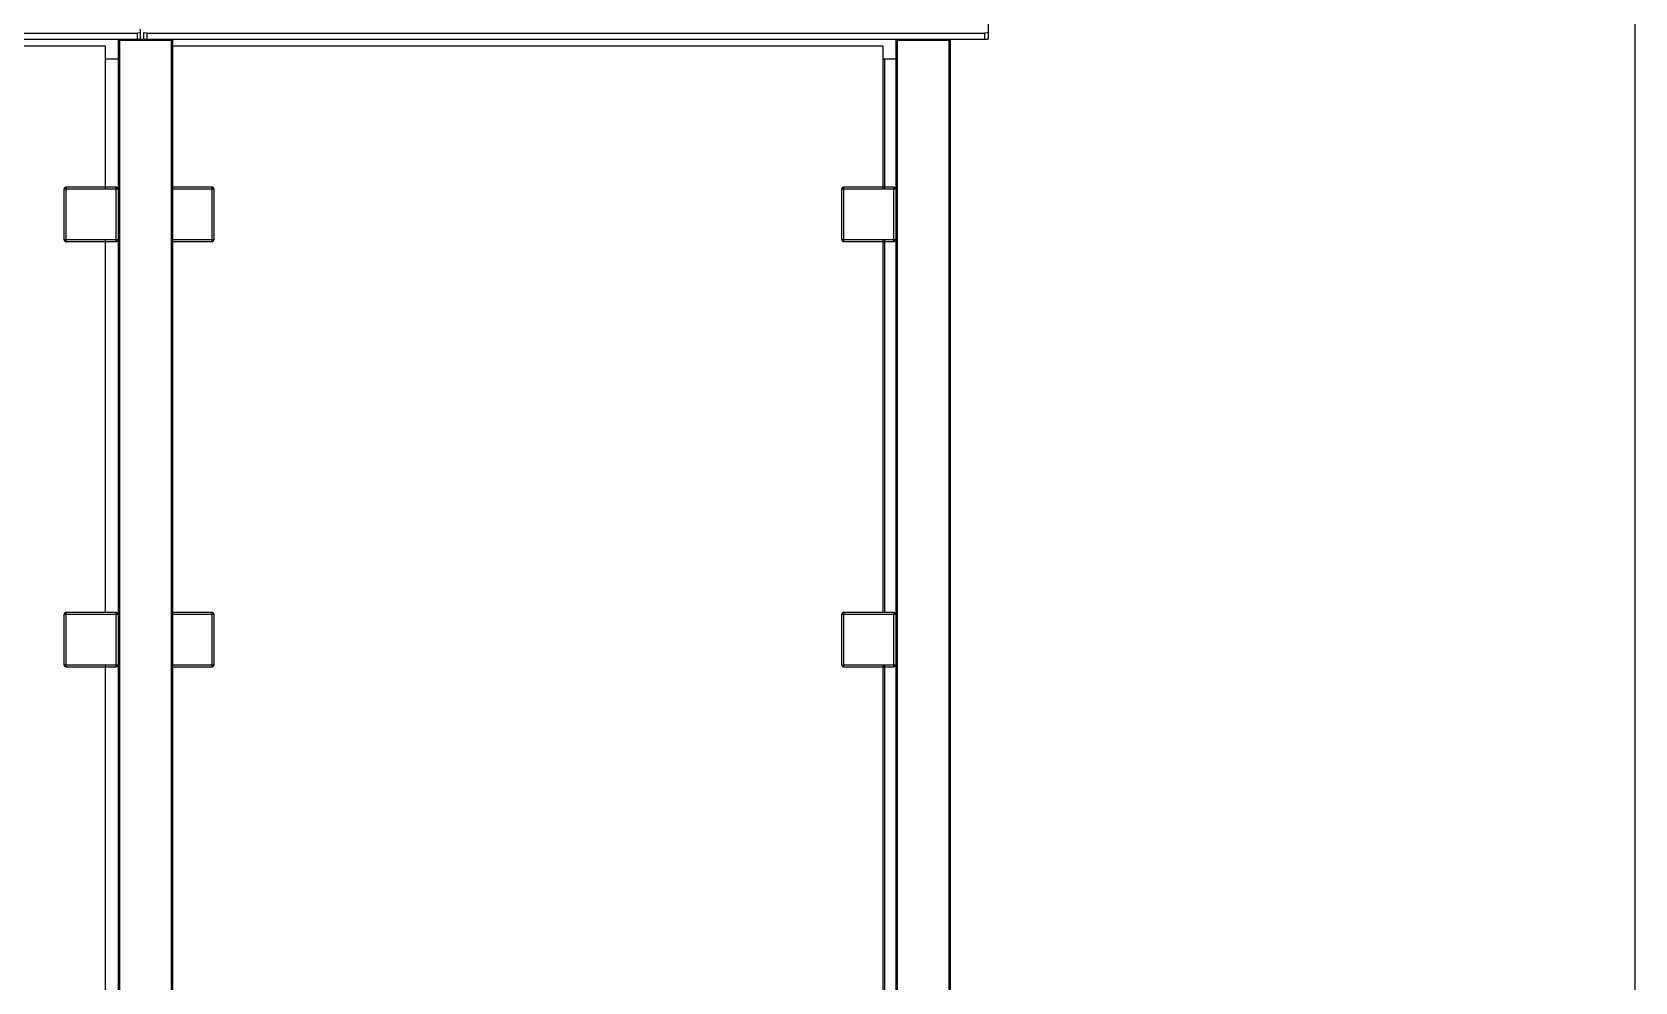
# Model space of a CAD drawing. Header units: millimetres. Extents: x 6020 to 14334, y 16216 to 25078.
# Drawn here: x 11971 to 14334, y 22137 to 23537 of the extents above; entities that cross this region are included whole.
import ezdxf

# ---------------------------------------------------------------- set-up
doc = ezdxf.new("R2010")
doc.units = ezdxf.units.MM
doc.header["$LTSCALE"] = 3
for name, color, linetype in [('Green', 3, 'Continuous'), ('Orange', 30, 'Continuous'), ('Red', 1, 'Continuous')]:
    doc.layers.add(name, color=color, linetype=linetype)

msp = doc.modelspace()

# ---------------------------------------------------------------- linework, layer by layer
msp.add_lwpolyline([(6020.2, 25078), (14334, 25078), (14334, 16215.9), (6020.2, 16215.9)], close=True)
at = {"layer": 'Green', "color": 7}
for p, q in [((12017.5, 23305.2), (12017.5, 23231.2)), ((12094.5, 23308.2), (12020.5, 23308.2)), ((12094.5, 23305.2), (12020.5, 23305.2)), ((12020.5, 23305.2), (12020.5, 23231.2)), ((12094.5, 23231.2), (12094.5, 23305.2)), ((12236.1, 23308.2), (12175.7, 23308.2)), ((12236.1, 23305.2), (12175.7, 23305.2)), ((12236.1, 23231.2), (12236.1, 23305.2)), ((12239.1, 23231.2), (12239.1, 23305.2)), ((13164.3, 23305.2), (13164.3, 23231.2)), ((13241.3, 23308.2), (13167.3, 23308.2)), ((13167.3, 23305.2), (13167.3, 23231.2)), ((13241.3, 23305.2), (13167.3, 23305.2)), ((13241.3, 23231.2), (13241.3, 23305.2)), ((12020.5, 23231.2), (12094.5, 23231.2)), ((12020.5, 23228.2), (12094.5, 23228.2)), ((12175.7, 23231.2), (12236.1, 23231.2)), ((12175.7, 23228.2), (12236.1, 23228.2)), ((13167.3, 23231.2), (13241.3, 23231.2)), ((13167.3, 23228.2), (13241.3, 23228.2)), ((12017.5, 22678.6), (12017.5, 22604.6)), ((12094.5, 22681.6), (12020.5, 22681.6)), ((12094.5, 22678.6), (12020.5, 22678.6)), ((12020.5, 22678.6), (12020.5, 22604.6)), ((12094.5, 22604.6), (12094.5, 22678.6)), ((12236.1, 22681.6), (12175.7, 22681.6)), ((12236.1, 22678.6), (12175.7, 22678.6)), ((12236.1, 22604.6), (12236.1, 22678.6)), ((12239.1, 22604.6), (12239.1, 22678.6)), ((13164.3, 22678.6), (13164.3, 22604.6)), ((13241.3, 22681.6), (13167.3, 22681.6)), ((13241.3, 22678.6), (13167.3, 22678.6)), ((13167.3, 22678.6), (13167.3, 22604.6)), ((13241.3, 22604.6), (13241.3, 22678.6)), ((12020.5, 22604.6), (12094.5, 22604.6)), ((12020.5, 22601.6), (12094.5, 22601.6)), ((12175.7, 22604.6), (12236.1, 22604.6)), ((12175.7, 22601.6), (12236.1, 22601.6)), ((13167.3, 22604.6), (13241.3, 22604.6)), ((13167.3, 22601.6), (13241.3, 22601.6))]:
    msp.add_line(p, q, dxfattribs=at)
for points in [[(12020.5, 23305.2, 0), (12017.5, 23305.2, 0)], [(12020.5, 23308.2, 0), (12020.5, 23308.2, 0), (12020.5, 23308.2, 0), (12020.5, 23308.2, 0), (12020.5, 23308.2, 0), (12020.5, 23308.2, 0), (12020.5, 23308.2, 0), (12020.5, 23308.2, 0), (12020.5, 23308.2, 0), (12020.5, 23308.2, 0), (12020.5, 23308.2, 0), (12020.5, 23308.2, 0), (12020.5, 23308.2, 0), (12020.5, 23308.2, 0), (12020.5, 23308.1, 0), (12020.5, 23307.9, 0), (12020.5, 23305.2, 0)], [(12094.5, 23305.2, 0), (12094.5, 23308.2, 0)], [(12097.5, 23305.2, 0), (12097.5, 23305.2, 0), (12097.5, 23305.2, 0), (12097.5, 23305.2, 0), (12097.5, 23305.2, 0), (12097.5, 23305.2, 0), (12097.5, 23305.2, 0), (12097.5, 23305.2, 0), (12097.5, 23305.2, 0), (12097.5, 23305.2, 0), (12097.5, 23305.2, 0), (12097.5, 23305.2, 0), (12097.5, 23305.2, 0), (12097.5, 23305.2, 0), (12097.5, 23305.2, 0), (12097.4, 23305.2, 0), (12097.2, 23305.2, 0), (12094.5, 23305.2, 0)], [(12236.1, 23305.2, 0), (12236.1, 23308.2, 0)], [(12239.1, 23305.2, 0), (12239.1, 23305.2, 0), (12239.1, 23305.2, 0), (12239.1, 23305.2, 0), (12239.1, 23305.2, 0), (12239.1, 23305.2, 0), (12239.1, 23305.2, 0), (12239.1, 23305.2, 0), (12239.1, 23305.2, 0), (12239.1, 23305.2, 0), (12239.1, 23305.2, 0), (12239.1, 23305.2, 0), (12239.1, 23305.2, 0), (12239.1, 23305.2, 0), (12239.1, 23305.2, 0), (12239, 23305.2, 0), (12238.8, 23305.2, 0), (12236.1, 23305.2, 0)], [(13167.3, 23305.2, 0), (13164.3, 23305.2, 0)], [(13167.3, 23308.2, 0), (13167.3, 23308.2, 0), (13167.3, 23308.2, 0), (13167.3, 23308.2, 0), (13167.3, 23308.2, 0), (13167.3, 23308.2, 0), (13167.3, 23308.2, 0), (13167.3, 23308.2, 0), (13167.3, 23308.2, 0), (13167.3, 23308.2, 0), (13167.3, 23308.2, 0), (13167.3, 23308.2, 0), (13167.3, 23308.2, 0), (13167.3, 23308.2, 0), (13167.3, 23308.1, 0), (13167.3, 23307.9, 0), (13167.3, 23305.2, 0)], [(13241.3, 23305.2, 0), (13241.3, 23308.2, 0)], [(13244.3, 23305.2, 0), (13244.3, 23305.2, 0), (13244.3, 23305.2, 0), (13244.3, 23305.2, 0), (13244.3, 23305.2, 0), (13244.3, 23305.2, 0), (13244.3, 23305.2, 0), (13244.3, 23305.2, 0), (13244.3, 23305.2, 0), (13244.3, 23305.2, 0), (13244.3, 23305.2, 0), (13244.3, 23305.2, 0), (13244.3, 23305.2, 0), (13244.2, 23305.2, 0), (13244.2, 23305.2, 0), (13243.9, 23305.2, 0), (13241.3, 23305.2, 0)], [(12017.5, 23231.2, 0), (12017.5, 23231.2, 0), (12017.5, 23231.2, 0), (12017.5, 23231.2, 0), (12017.5, 23231.2, 0), (12017.5, 23231.2, 0), (12017.5, 23231.2, 0), (12017.5, 23231.2, 0), (12017.5, 23231.2, 0), (12017.5, 23231.2, 0), (12017.5, 23231.2, 0), (12017.5, 23231.2, 0), (12017.5, 23231.2, 0), (12017.5, 23231.2, 0), (12017.6, 23231.2, 0), (12017.9, 23231.2, 0), (12020.5, 23231.2, 0)], [(12020.5, 23231.2, 0), (12020.5, 23228.2, 0)], [(12094.5, 23228.2, 0), (12094.5, 23228.2, 0), (12094.5, 23228.2, 0), (12094.5, 23228.2, 0), (12094.5, 23228.2, 0), (12094.5, 23228.2, 0), (12094.5, 23228.2, 0), (12094.5, 23228.2, 0), (12094.5, 23228.2, 0), (12094.5, 23228.2, 0), (12094.5, 23228.2, 0), (12094.5, 23228.2, 0), (12094.5, 23228.2, 0), (12094.5, 23228.3, 0), (12094.5, 23228.3, 0), (12094.5, 23228.6, 0), (12094.5, 23231.2, 0)], [(12094.5, 23231.2, 0), (12097.5, 23231.2, 0)], [(12236.1, 23228.2, 0), (12236.1, 23228.2, 0), (12236.1, 23228.2, 0), (12236.1, 23228.2, 0), (12236.1, 23228.2, 0), (12236.1, 23228.2, 0), (12236.1, 23228.2, 0), (12236.1, 23228.2, 0), (12236.1, 23228.2, 0), (12236.1, 23228.2, 0), (12236.1, 23228.2, 0), (12236.1, 23228.2, 0), (12236.1, 23228.2, 0), (12236.1, 23228.3, 0), (12236.1, 23228.3, 0), (12236.1, 23228.6, 0), (12236.1, 23231.2, 0)], [(12236.1, 23231.2, 0), (12239.1, 23231.2, 0)], [(13164.3, 23231.2, 0), (13164.3, 23231.2, 0), (13164.3, 23231.2, 0), (13164.3, 23231.2, 0), (13164.3, 23231.2, 0), (13164.3, 23231.2, 0), (13164.3, 23231.2, 0), (13164.3, 23231.2, 0), (13164.3, 23231.2, 0), (13164.3, 23231.2, 0), (13164.3, 23231.2, 0), (13164.3, 23231.2, 0), (13164.3, 23231.2, 0), (13164.3, 23231.2, 0), (13164.3, 23231.2, 0), (13164.6, 23231.2, 0), (13167.3, 23231.2, 0)], [(13167.3, 23231.2, 0), (13167.3, 23228.2, 0)], [(13241.3, 23231.2, 0), (13244.3, 23231.2, 0)], [(13241.3, 23228.2, 0), (13241.3, 23228.2, 0), (13241.3, 23228.2, 0), (13241.3, 23228.2, 0), (13241.3, 23228.2, 0), (13241.3, 23228.2, 0), (13241.3, 23228.2, 0), (13241.3, 23228.2, 0), (13241.3, 23228.2, 0), (13241.3, 23228.2, 0), (13241.3, 23228.2, 0), (13241.3, 23228.2, 0), (13241.3, 23228.2, 0), (13241.3, 23228.3, 0), (13241.3, 23228.3, 0), (13241.3, 23228.6, 0), (13241.3, 23231.2, 0)], [(12020.5, 22678.6, 0), (12017.5, 22678.6, 0)], [(12020.5, 22681.6, 0), (12020.5, 22681.6, 0), (12020.5, 22681.6, 0), (12020.5, 22681.6, 0), (12020.5, 22681.6, 0), (12020.5, 22681.6, 0), (12020.5, 22681.6, 0), (12020.5, 22681.6, 0), (12020.5, 22681.6, 0), (12020.5, 22681.6, 0), (12020.5, 22681.6, 0), (12020.5, 22681.6, 0), (12020.5, 22681.6, 0), (12020.5, 22681.6, 0), (12020.5, 22681.6, 0), (12020.5, 22681.5, 0), (12020.5, 22681.3, 0), (12020.5, 22678.6, 0)], [(12094.5, 22678.6, 0), (12094.5, 22681.6, 0)], [(12097.5, 22678.6, 0), (12097.5, 22678.6, 0), (12097.5, 22678.6, 0), (12097.5, 22678.6, 0), (12097.5, 22678.6, 0), (12097.5, 22678.6, 0), (12097.5, 22678.6, 0), (12097.5, 22678.6, 0), (12097.5, 22678.6, 0), (12097.5, 22678.6, 0), (12097.5, 22678.6, 0), (12097.5, 22678.6, 0), (12097.5, 22678.6, 0), (12097.5, 22678.6, 0), (12097.5, 22678.6, 0), (12097.4, 22678.6, 0), (12097.2, 22678.6, 0), (12094.5, 22678.6, 0)], [(12236.1, 22678.6, 0), (12236.1, 22681.6, 0)], [(12239.1, 22678.6, 0), (12239.1, 22678.6, 0), (12239.1, 22678.6, 0), (12239.1, 22678.6, 0), (12239.1, 22678.6, 0), (12239.1, 22678.6, 0), (12239.1, 22678.6, 0), (12239.1, 22678.6, 0), (12239.1, 22678.6, 0), (12239.1, 22678.6, 0), (12239.1, 22678.6, 0), (12239.1, 22678.6, 0), (12239.1, 22678.6, 0), (12239.1, 22678.6, 0), (12239.1, 22678.6, 0), (12239, 22678.6, 0), (12238.8, 22678.6, 0), (12236.1, 22678.6, 0)], [(13167.3, 22678.6, 0), (13164.3, 22678.6, 0)], [(13167.3, 22681.6, 0), (13167.3, 22681.6, 0), (13167.3, 22681.6, 0), (13167.3, 22681.6, 0), (13167.3, 22681.6, 0), (13167.3, 22681.6, 0), (13167.3, 22681.6, 0), (13167.3, 22681.6, 0), (13167.3, 22681.6, 0), (13167.3, 22681.6, 0), (13167.3, 22681.6, 0), (13167.3, 22681.6, 0), (13167.3, 22681.6, 0), (13167.3, 22681.6, 0), (13167.3, 22681.6, 0), (13167.3, 22681.5, 0), (13167.3, 22681.3, 0), (13167.3, 22678.6, 0)], [(13241.3, 22678.6, 0), (13241.3, 22681.6, 0)], [(13244.3, 22678.6, 0), (13244.3, 22678.6, 0), (13244.3, 22678.6, 0), (13244.3, 22678.6, 0), (13244.3, 22678.6, 0), (13244.3, 22678.6, 0), (13244.3, 22678.6, 0), (13244.3, 22678.6, 0), (13244.3, 22678.6, 0), (13244.3, 22678.6, 0), (13244.3, 22678.6, 0), (13244.3, 22678.6, 0), (13244.3, 22678.6, 0), (13244.2, 22678.6, 0), (13244.2, 22678.6, 0), (13243.9, 22678.6, 0), (13241.3, 22678.6, 0)], [(12017.5, 22604.6, 0), (12017.5, 22604.6, 0), (12017.5, 22604.6, 0), (12017.5, 22604.6, 0), (12017.5, 22604.6, 0), (12017.5, 22604.6, 0), (12017.5, 22604.6, 0), (12017.5, 22604.6, 0), (12017.5, 22604.6, 0), (12017.5, 22604.6, 0), (12017.5, 22604.6, 0), (12017.5, 22604.6, 0), (12017.5, 22604.6, 0), (12017.5, 22604.6, 0), (12017.6, 22604.6, 0), (12017.9, 22604.6, 0), (12020.5, 22604.6, 0)], [(12020.5, 22604.6, 0), (12020.5, 22601.6, 0)], [(12094.5, 22601.6, 0), (12094.5, 22601.6, 0), (12094.5, 22601.6, 0), (12094.5, 22601.6, 0), (12094.5, 22601.6, 0), (12094.5, 22601.6, 0), (12094.5, 22601.6, 0), (12094.5, 22601.6, 0), (12094.5, 22601.6, 0), (12094.5, 22601.6, 0), (12094.5, 22601.6, 0), (12094.5, 22601.6, 0), (12094.5, 22601.6, 0), (12094.5, 22601.7, 0), (12094.5, 22601.7, 0), (12094.5, 22602, 0), (12094.5, 22604.6, 0)], [(12094.5, 22604.6, 0), (12097.5, 22604.6, 0)], [(12236.1, 22604.6, 0), (12239.1, 22604.6, 0)], [(12236.1, 22601.6, 0), (12236.1, 22601.6, 0), (12236.1, 22601.6, 0), (12236.1, 22601.6, 0), (12236.1, 22601.6, 0), (12236.1, 22601.6, 0), (12236.1, 22601.6, 0), (12236.1, 22601.6, 0), (12236.1, 22601.6, 0), (12236.1, 22601.6, 0), (12236.1, 22601.6, 0), (12236.1, 22601.6, 0), (12236.1, 22601.6, 0), (12236.1, 22601.7, 0), (12236.1, 22601.7, 0), (12236.1, 22602, 0), (12236.1, 22604.6, 0)], [(13164.3, 22604.6, 0), (13164.3, 22604.6, 0), (13164.3, 22604.6, 0), (13164.3, 22604.6, 0), (13164.3, 22604.6, 0), (13164.3, 22604.6, 0), (13164.3, 22604.6, 0), (13164.3, 22604.6, 0), (13164.3, 22604.6, 0), (13164.3, 22604.6, 0), (13164.3, 22604.6, 0), (13164.3, 22604.6, 0), (13164.3, 22604.6, 0), (13164.3, 22604.6, 0), (13164.3, 22604.6, 0), (13164.6, 22604.6, 0), (13167.3, 22604.6, 0)], [(13167.3, 22604.6, 0), (13167.3, 22601.6, 0)], [(13241.3, 22601.6, 0), (13241.3, 22601.6, 0), (13241.3, 22601.6, 0), (13241.3, 22601.6, 0), (13241.3, 22601.6, 0), (13241.3, 22601.6, 0), (13241.3, 22601.6, 0), (13241.3, 22601.6, 0), (13241.3, 22601.6, 0), (13241.3, 22601.6, 0), (13241.3, 22601.6, 0), (13241.3, 22601.6, 0), (13241.3, 22601.6, 0), (13241.3, 22601.7, 0), (13241.3, 22601.7, 0), (13241.3, 22602, 0), (13241.3, 22604.6, 0)], [(13241.3, 22604.6, 0), (13244.3, 22604.6, 0)]]:
    msp.add_polyline3d(points, dxfattribs=at)
for centre, start, end in [((12020.5, 23305.2), 90, 180), ((12094.5, 23305.2), 0, 90), ((12236.1, 23305.2), 0, 90), ((13167.3, 23305.2), 90, 180), ((13241.3, 23305.2), 0, 90), ((12020.5, 23231.2), 180, 270), ((12094.5, 23231.2), 270, 0), ((12236.1, 23231.2), 270, 0), ((13167.3, 23231.2), 180, 270), ((13241.3, 23231.2), 270, 0), ((12020.5, 22678.6), 90, 180), ((12094.5, 22678.6), 0, 90), ((12236.1, 22678.6), 0, 90), ((13167.3, 22678.6), 90, 180), ((13241.3, 22678.6), 0, 90), ((12020.5, 22604.6), 180, 270), ((12094.5, 22604.6), 270, 360), ((12236.1, 22604.6), 270, 360), ((13167.3, 22604.6), 180, 270), ((13241.3, 22604.6), 270, 0)]:
    msp.add_arc(centre, 3, start, end, dxfattribs=at)
at = {"layer": 'Orange', "color": 7}
for p, q in [((12097.5, 23524.7), (12097.5, 21128.2)), ((12099.3, 23526.5), (12175.7, 23526.5)), ((12099.3, 23524.7), (12099.3, 21128.2)), ((12099.3, 23524.7), (12175.7, 23524.7)), ((12175.7, 23524.7), (12175.7, 21128.2)), ((12177.5, 23524.7), (12177.5, 21128.2)), ((13244.3, 23524.7), (13244.3, 21128.2)), ((13246.1, 23524.7), (13246.1, 21128.2)), ((13246.1, 23524.7), (13322.5, 23524.7)), ((13322.5, 23524.7), (13322.5, 21128.2)), ((13324.3, 23524.7), (13324.3, 21128.2)), ((12099.3, 23496.8), (12079, 23496.8)), ((13246.1, 23496.8), (13225.7, 23496.8))]:
    msp.add_line(p, q, dxfattribs=at)
for points in [[(12097.5, 23524.7, 0), (12097.5, 23524.9, 0), (12097.6, 23525, 0), (12097.6, 23525.2, 0), (12097.7, 23525.4, 0), (12097.7, 23525.5, 0), (12097.8, 23525.7, 0), (12097.9, 23525.9, 0), (12098.1, 23526, 0), (12098.2, 23526.1, 0), (12098.3, 23526.2, 0), (12098.5, 23526.3, 0), (12098.7, 23526.4, 0), (12098.8, 23526.4, 0), (12099, 23526.5, 0), (12099.2, 23526.5, 0), (12099.3, 23526.5, 0)], [(12099.3, 23524.7, 0), (12097.5, 23524.7, 0)], [(12099.3, 23526.5, 0), (12099.3, 23526.5, 0), (12099.3, 23526.4, 0), (12099.3, 23526.1, 0), (12099.3, 23524.7, 0)], [(12175.7, 23524.7, 0), (12175.7, 23526.5, 0)], [(12175.7, 23526.5, 0), (12175.9, 23526.5, 0), (12176.1, 23526.5, 0), (12176.2, 23526.4, 0), (12176.4, 23526.4, 0), (12176.6, 23526.3, 0), (12176.7, 23526.2, 0), (12176.9, 23526.1, 0), (12177, 23526, 0), (12177.1, 23525.9, 0), (12177.2, 23525.7, 0), (12177.3, 23525.5, 0), (12177.4, 23525.4, 0), (12177.5, 23525.2, 0), (12177.5, 23525, 0), (12177.5, 23524.9, 0), (12177.5, 23524.7, 0)], [(12177.5, 23524.7, 0), (12177.5, 23524.7, 0), (12177.5, 23524.7, 0), (12177.5, 23524.7, 0), (12177.5, 23524.7, 0), (12177.5, 23524.7, 0), (12177.5, 23524.7, 0), (12177.5, 23524.7, 0), (12177.5, 23524.7, 0), (12177.5, 23524.7, 0), (12177.5, 23524.7, 0), (12177.5, 23524.7, 0), (12177.5, 23524.7, 0), (12177.5, 23524.7, 0), (12177.5, 23524.7, 0), (12177.3, 23524.7, 0), (12175.7, 23524.7, 0)], [(13244.3, 23524.7, 0), (13244.3, 23524.9, 0), (13244.3, 23525, 0), (13244.3, 23525.2, 0), (13244.4, 23525.4, 0), (13244.5, 23525.5, 0), (13244.6, 23525.7, 0), (13244.7, 23525.9, 0), (13244.8, 23526, 0), (13244.9, 23526.1, 0), (13245.1, 23526.2, 0), (13245.2, 23526.3, 0), (13245.4, 23526.4, 0), (13245.6, 23526.4, 0), (13245.7, 23526.5, 0), (13245.9, 23526.5, 0), (13246.1, 23526.5, 0)], [(13246.1, 23524.7, 0), (13244.3, 23524.7, 0)], [(13246.1, 23526.5, 0), (13246.1, 23526.5, 0), (13246.1, 23526.4, 0), (13246.1, 23526.1, 0), (13246.1, 23524.7, 0)], [(13322.5, 23524.7, 0), (13322.5, 23526.5, 0)], [(13322.5, 23526.5, 0), (13322.6, 23526.5, 0), (13322.8, 23526.5, 0), (13323, 23526.4, 0), (13323.1, 23526.4, 0), (13323.3, 23526.3, 0), (13323.4, 23526.2, 0), (13323.6, 23526.1, 0), (13323.7, 23526, 0), (13323.9, 23525.9, 0), (13324, 23525.7, 0), (13324.1, 23525.5, 0), (13324.1, 23525.4, 0), (13324.2, 23525.2, 0), (13324.2, 23525, 0), (13324.2, 23524.9, 0), (13324.3, 23524.7, 0)], [(13324.3, 23524.7, 0), (13324.3, 23524.7, 0), (13324.3, 23524.7, 0), (13324.3, 23524.7, 0), (13324.3, 23524.7, 0), (13324.3, 23524.7, 0), (13324.3, 23524.7, 0), (13324.3, 23524.7, 0), (13324.3, 23524.7, 0), (13324.3, 23524.7, 0), (13324.3, 23524.7, 0), (13324.3, 23524.7, 0), (13324.3, 23524.7, 0), (13324.2, 23524.7, 0), (13324.2, 23524.7, 0), (13324, 23524.7, 0), (13322.5, 23524.7, 0)]]:
    msp.add_polyline3d(points, dxfattribs=at)
at = {"layer": 'Red', "color": 7}
for p, q in [((13380.7, 23535.7), (13380.7, 23640.3)), ((12130.6, 23535.7), (12130.6, 23541.3)), ((10983.5, 23535.4), (12126, 23535.4)), ((10983.5, 23526.4), (12126, 23526.4)), ((11029, 23516.6), (12079, 23516.6)), ((12079, 23305.2), (12079, 23516.6)), ((12126, 23526.4), (12126, 23535.4)), ((12130.6, 23526.7), (12130.6, 23535.7)), ((12134.7, 23535.7), (12134.7, 23526.7)), ((12139.7, 23535.4), (13375.7, 23535.4)), ((12139.7, 23535.4), (12139.7, 23526.4)), ((12139.7, 23526.4), (13375.7, 23526.4)), ((12175.7, 23516.6), (13225.7, 23516.6)), ((13225.7, 23305.2), (13225.7, 23516.6)), ((13375.7, 23526.4), (13375.7, 23535.4)), ((13380.7, 23526.7), (13380.7, 23535.7)), ((13228.1, 23305.2), (13228.1, 23496.8)), ((12079, 22681.6), (12079, 23231.2)), ((13225.7, 22681.6), (13225.7, 23231.2)), ((13228.1, 22681.6), (13228.1, 23231.2)), ((12079, 22055), (12079, 22604.6)), ((13225.7, 22055), (13225.7, 22604.6)), ((13228.1, 22055), (13228.1, 22604.6))]:
    msp.add_line(p, q, dxfattribs=at)
for points in [[(12130.6, 23535.7, 0), (12130.6, 23535.7, 0), (12130.6, 23535.7, 0), (12130.6, 23535.7, 0), (12130.6, 23535.7, 0), (12130.6, 23535.7, 0), (12130.6, 23535.7, 0), (12130.6, 23535.7, 0), (12130.6, 23535.7, 0), (12130.6, 23535.6, 0), (12130.6, 23535.6, 0), (12130.5, 23535.6, 0), (12130.1, 23535.6, 0), (12126, 23535.4, 0)], [(12126, 23526.4, 0), (12129.3, 23526.5, 0), (12130.3, 23526.6, 0), (12130.5, 23526.6, 0), (12130.6, 23526.6, 0), (12130.6, 23526.7, 0), (12130.6, 23526.7, 0), (12130.6, 23526.7, 0), (12130.6, 23526.7, 0), (12130.6, 23526.7, 0), (12130.6, 23526.7, 0), (12130.6, 23526.7, 0), (12130.6, 23526.7, 0), (12130.6, 23526.7, 0), (12130.6, 23526.7, 0)], [(12139.7, 23535.4, 0), (12136.1, 23535.5, 0), (12135.1, 23535.6, 0), (12134.8, 23535.6, 0), (12134.8, 23535.6, 0), (12134.8, 23535.6, 0), (12134.7, 23535.7, 0), (12134.7, 23535.7, 0), (12134.7, 23535.7, 0), (12134.7, 23535.7, 0), (12134.7, 23535.7, 0), (12134.7, 23535.7, 0), (12134.7, 23535.7, 0), (12134.7, 23535.7, 0), (12134.7, 23535.7, 0), (12134.7, 23535.7, 0)], [(12134.7, 23526.7, 0), (12134.7, 23526.7, 0), (12134.7, 23526.7, 0), (12134.7, 23526.7, 0), (12134.7, 23526.7, 0), (12134.7, 23526.7, 0), (12134.7, 23526.7, 0), (12134.7, 23526.7, 0), (12134.7, 23526.7, 0), (12134.8, 23526.7, 0), (12134.8, 23526.6, 0), (12134.9, 23526.6, 0), (12135.8, 23526.5, 0), (12139.7, 23526.4, 0)], [(13380.7, 23535.7, 0), (13380.7, 23535.7, 0), (13380.7, 23535.7, 0), (13380.7, 23535.7, 0), (13380.7, 23535.7, 0), (13380.7, 23535.7, 0), (13380.7, 23535.7, 0), (13380.6, 23535.7, 0), (13380.6, 23535.6, 0), (13380.6, 23535.6, 0), (13380.6, 23535.6, 0), (13380.5, 23535.6, 0), (13379.6, 23535.5, 0), (13375.7, 23535.4, 0)], [(13375.7, 23526.4, 0), (13379.3, 23526.5, 0), (13380.3, 23526.6, 0), (13380.6, 23526.6, 0), (13380.6, 23526.6, 0), (13380.6, 23526.7, 0), (13380.6, 23526.7, 0), (13380.6, 23526.7, 0), (13380.7, 23526.7, 0), (13380.7, 23526.7, 0), (13380.7, 23526.7, 0), (13380.7, 23526.7, 0), (13380.7, 23526.7, 0), (13380.7, 23526.7, 0), (13380.7, 23526.7, 0), (13380.7, 23526.7, 0)]]:
    msp.add_polyline3d(points, dxfattribs=at)

doc.saveas('drawing.dxf')
